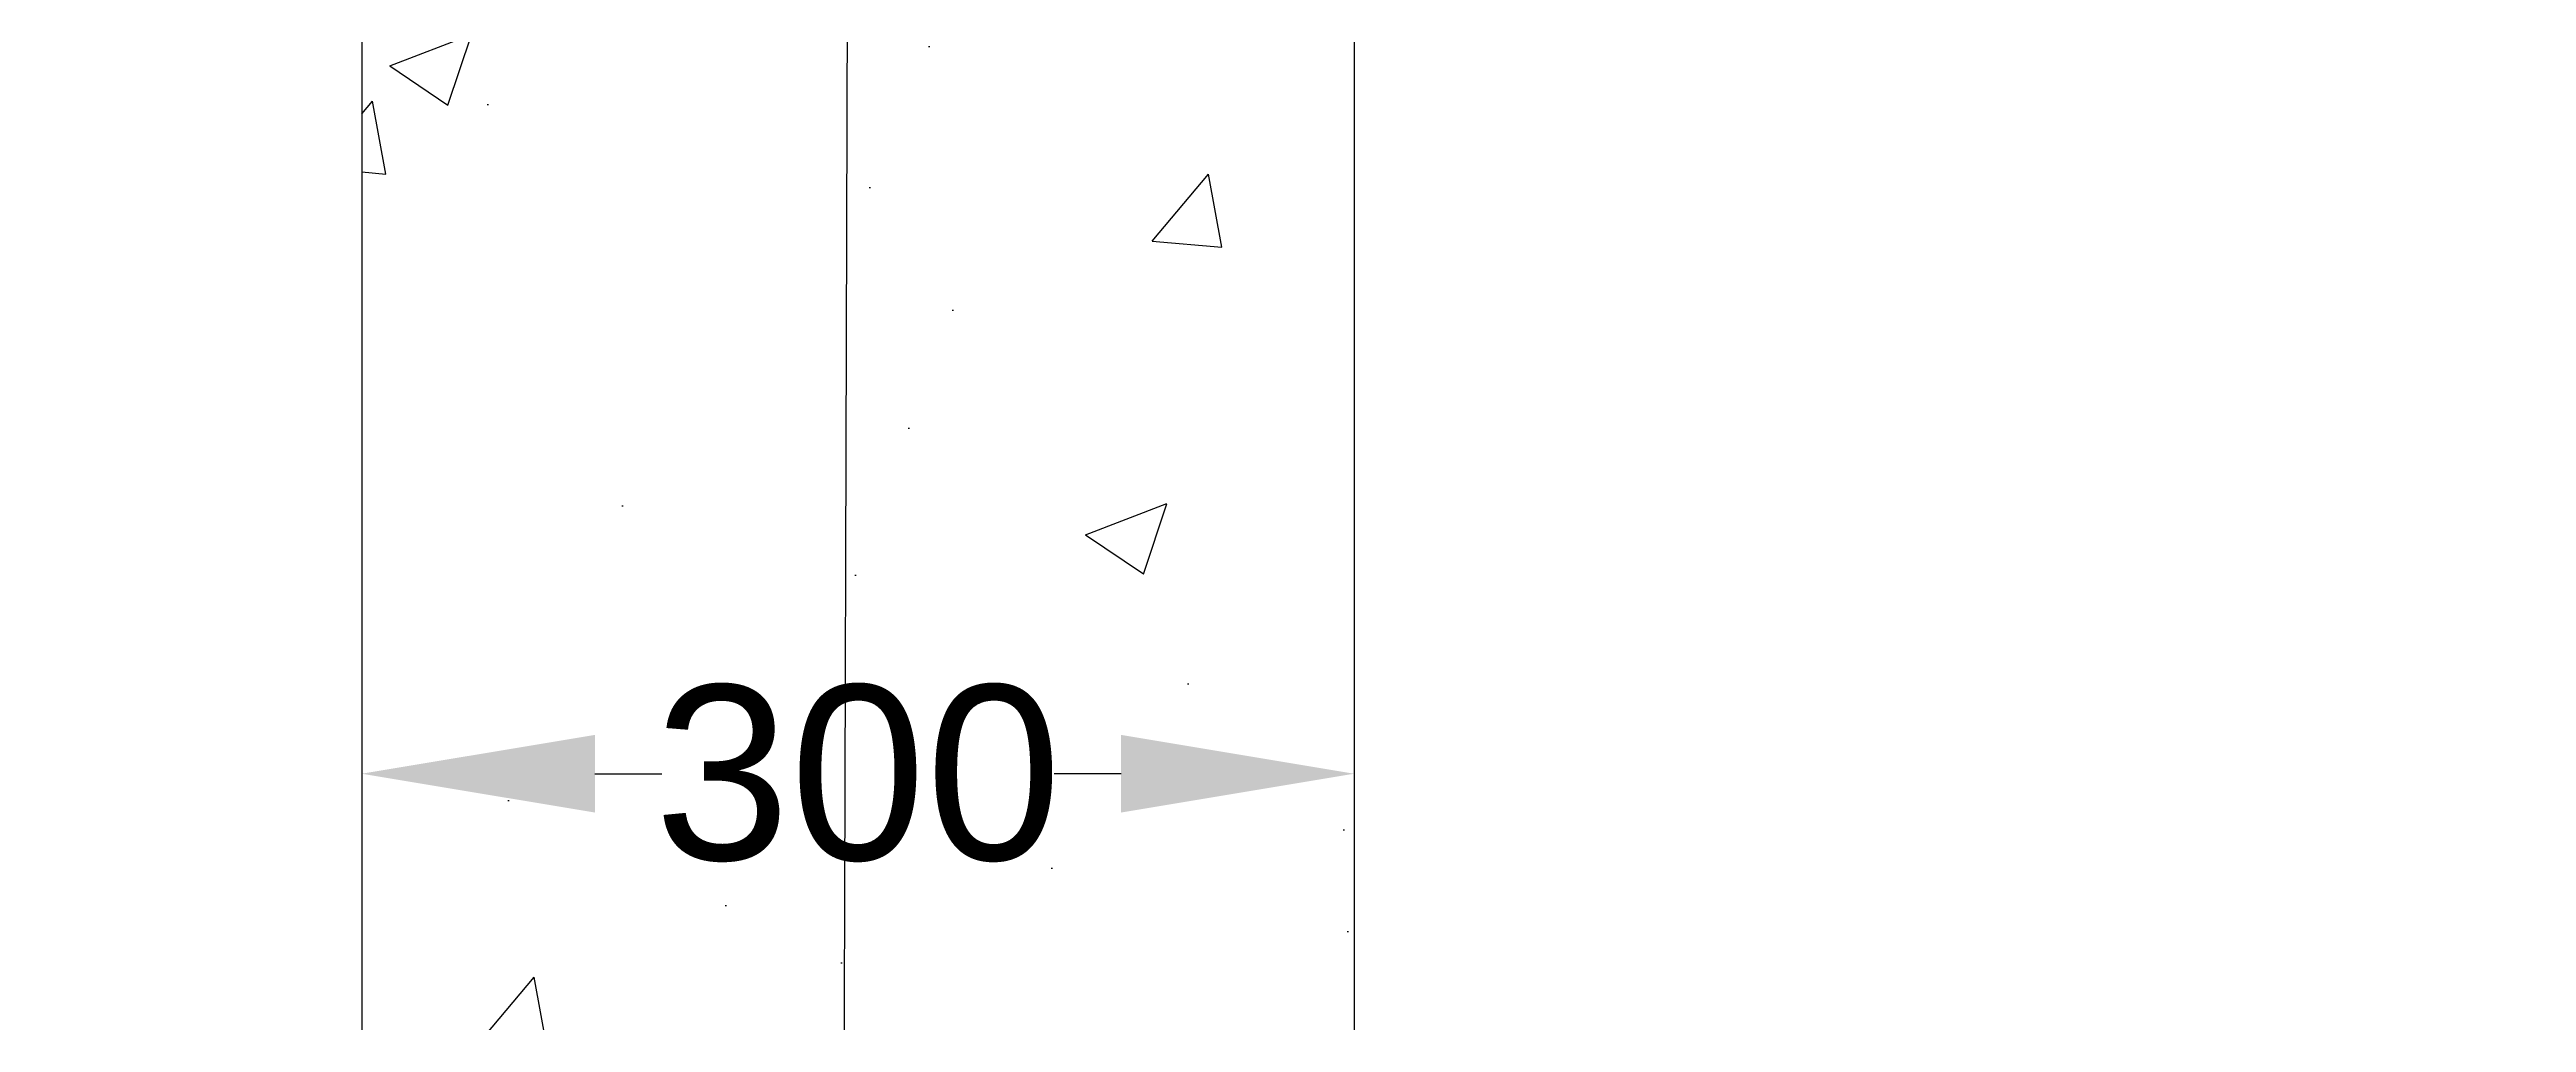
# Model space of a CAD drawing. Header units: inches. Extents: x 4060 to 5459, y 2 to 1025.
# Drawn here: x 4498.1 to 4561.8, y 116.7 to 141.8 of the extents above; entities that cross this region are included whole.
import ezdxf

# ---------------------------------------------------------------- set-up
doc = ezdxf.new("R2010")
doc.units = ezdxf.units.IN
doc.header["$MEASUREMENT"] = 0
doc.layers.add('DIMENSIONS', color=7, linetype='Continuous')
doc.styles.get("Standard").update_dxf_attribs({"font": 'arial.ttf', "height": 4.5})
doc.dimstyles.get("Standard").update_dxf_attribs({"dimtxt": 0.18, "dimasz": 6, "dimexe": 0.18, "dimexo": 0.0625, "dimgap": 0.09, "dimtad": 0, "dimtih": 1, "dimtoh": 1, "dimdec": 4, "dimzin": 0, "dimdsep": 46, "dimtxsty": 'Standard', "dimcen": 0.09, "dimadec": 0, "dimazin": 0, "dimtfac": 1, "dimtdec": 4, "dimtofl": 0, "dimtmove": 0, "dimatfit": 3, "dimfxl": 1, "dimtolj": 1, "dimtzin": 0, "dimarcsym": 0})
pattern_1 = [(50, (0, 0), (21.517805, -1.882564), [2.25, -24.75]), (355, (0, 0), (-4.16254, 22.56576), [1.8, -19.8]), (100.4514, (1.793, -0.157), (17.35528, 20.68319), [1.91221, -21.03426]), (46.1842, (0, 6), (32.01723, -4.96557), [3.375, -37.125]), (96.6356, (2.668, 5.586), (28.03988, 29.22354), [2.8683, -31.5514]), (351.1842, (0, 6), (28.03986, 29.22356), [2.7, -29.7]), (21, (3, 4.5), (17.90721, -12.07857), [2.25, -24.75]), (326, (3, 4.5), (7.29946, 21.7545), [1.8, -19.8]), (71.4514, (4.492, 3.493), (25.20668, 9.675915), [1.91221, -21.03426]), (37.5, (0, 0), (0.364796, 9.986816), [0, -19.56, 0, -20.1, 0, -19.875]), (7.5, (0, 0), (7.892086, 11.832351), [0, -11.46, 0, -19.11, 0, -7.575]), (327.5, (-6.69, 0), (16.014673, -0.676646), [0, -7.5, 0, -23.4, 0, -31.05]), (317.5, (-9.69, 0), (17.495585, 3.00315), [0, -9.75, 0, -15.54, 0, -22.05])]

# ---------------------------------------------------------------- blocks, each defined once
blk = doc.blocks.new('*D52')
at = {"layer": 'Defpoints', "color": 0, "transparency": 16777216}
for p in [(4506.095, 123.758), (4531.641, 123.758), (4531.641, 123.121)]:
    blk.add_point(p, dxfattribs=at)
at = {"layer": 'DIMENSIONS', "color": 0, "lineweight": -2, "transparency": 16777216}
for p, q in [((4506.095, 123.695), (4506.095, 122.941)), ((4531.641, 123.695), (4531.641, 122.941)), ((4512.095, 123.121), (4513.816, 123.121)), ((4525.641, 123.121), (4523.92, 123.121))]:
    blk.add_line(p, q, dxfattribs=at)
at = {"layer": 'DIMENSIONS', "color": 0, "transparency": 16777216}
for points in [[(4512.095, 124.121), (4512.095, 122.121), (4506.095, 123.121)], [(4525.641, 124.121), (4525.641, 122.121), (4531.641, 123.121)]]:
    blk.add_solid(points, dxfattribs=at)
at = {"layer": 'DIMENSIONS', "color": 0, "transparency": 16777216, "insert": (4518.868, 123.121), "char_height": 4.5, "attachment_point": 5}
blk.add_mtext('\\A1;300', dxfattribs=at)

msp = doc.modelspace()

# ---------------------------------------------------------------- hatches: boundary and pattern name
h = msp.add_hatch()
h.set_pattern_fill('AR-CONC', color=0, scale=3, style=0)
h.set_pattern_definition(pattern_1)
h.paths.add_polyline_path([(4632.81134, 180.83294), (4632.81134, 212.8124), (4592.54908, 212.8124), (4592.54908, 189.15148), (4518.73573, 191.08736), (4518.36242, 66.93567), (4531.64097, 66.93567), (4531.64097, 156.92325)])
h.paths.add_polyline_path([(4308.53236, 190.87686), (4234.67395, 188.80744), (4234.67395, 212.27575), (4194.53643, 212.27575), (4194.53643, 180.47444), (4295.74504, 156.84883), (4295.74504, 66.93567), (4308.15968, 66.93567)])
h = msp.add_hatch()
h.set_pattern_fill('AR-CONC', color=0, scale=3, style=0)
h.set_pattern_definition(pattern_1)
h.paths.add_polyline_path([(4518.73573, 191.08736), (4414.04226, 193.83312), (4308.53236, 190.87686), (4308.15968, 66.93567), (4320.727, 66.93567), (4320.727, 153.24149), (4350.61555, 170.9064), (4413.97463, 172.68116), (4476.53888, 170.87467), (4506.09467, 153.43522), (4506.09467, 66.93567), (4518.36242, 66.93567)])

# ---------------------------------------------------------------- linework, layer by layer
at = {"color": 0}
for points in [[(4194.53643, 212.27575), (4234.67395, 212.27575), (4234.67395, 188.80744), (4414.04226, 193.83312), (4592.54908, 189.15148), (4592.54908, 212.8124), (4632.81134, 212.8124), (4632.81134, 180.83294), (4531.64097, 156.92325), (4531.64097, 67.12868)], [(4518.78808, 208.49689), (4518.27323, 37.27171)], [(4320.727, 66.93567), (4320.727, 153.24149), (4350.61555, 170.9064), (4413.97463, 172.68116), (4476.53888, 170.87467), (4506.09467, 153.43522), (4506.09467, 66.93567)]]:
    msp.add_lwpolyline(points, dxfattribs=at)

# ---------------------------------------------------------------- dimensions: what is measured, and where the dimension line sits
at = {"layer": 'DIMENSIONS', "color": 0}
dim = msp.add_linear_dim(base=(4531.64097, 123.1209), p1=(4506.09467, 123.7575), p2=(4531.64097, 123.7575), text='300', dimstyle='Standard', dxfattribs=at)
dim.commit()
dim.dimension.update_dxf_attribs({"geometry": '*D52', "text_midpoint": (4518.86782, 123.1209)})

doc.saveas('drawing.dxf')
